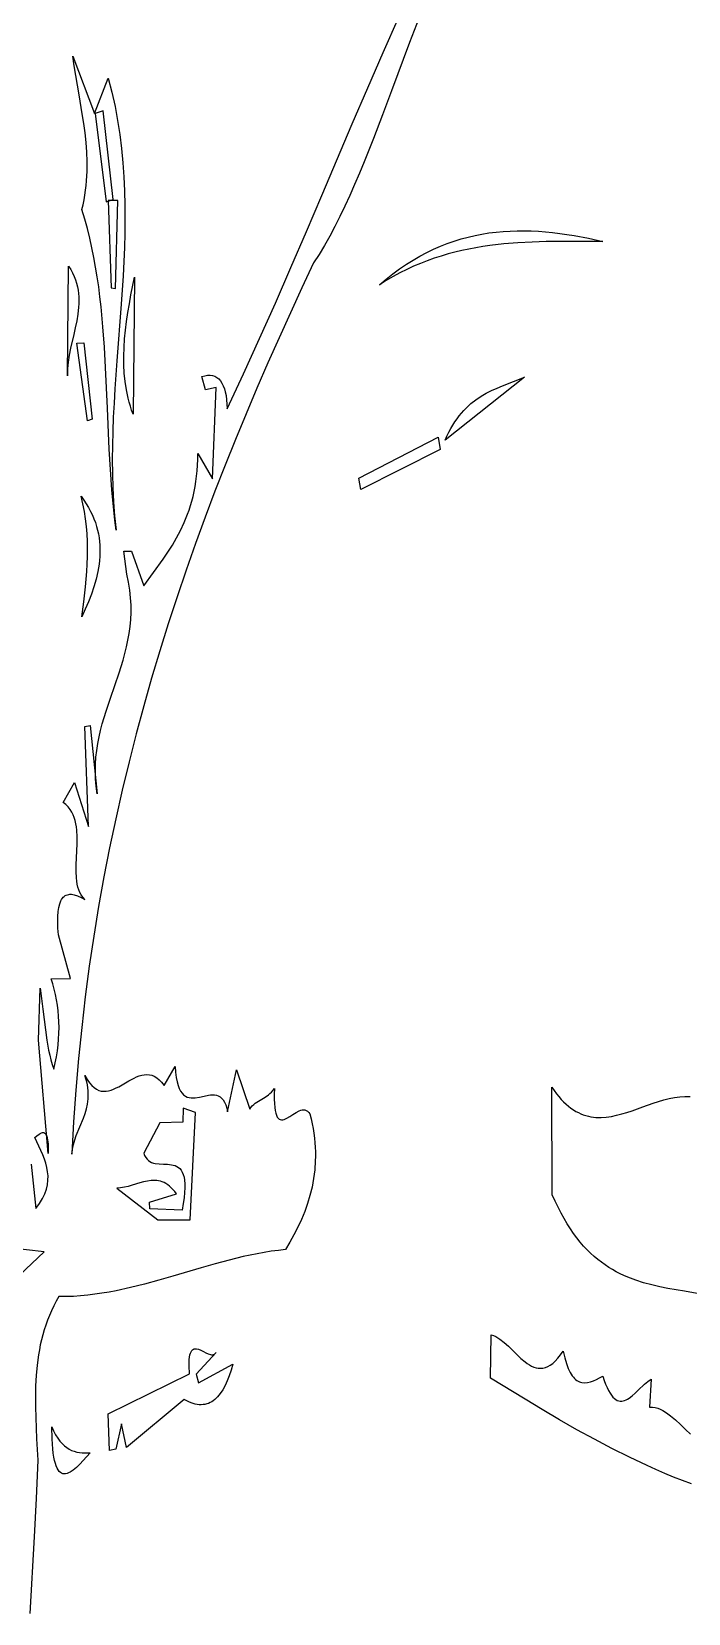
# Model space of a CAD drawing. Header units: metres. Extents: x 0 to 50, y 0 to 50.
# Drawn here: x 10.97 to 18.31, y 13.11 to 30.81 of the extents above; entities that cross this region are included whole.
import ezdxf

# ---------------------------------------------------------------- set-up
doc = ezdxf.new("R2010")
doc.units = ezdxf.units.M

msp = doc.modelspace()

# ---------------------------------------------------------------- linework, layer by layer
for points in [[(10.963456, 18.13963), (11.013172, 17.643392), (11.013172, 17.643392), (11.054536, 17.700387), (11.087749, 17.755416), (11.113357, 17.808696), (11.131902, 17.86044), (11.143929, 17.910865), (11.149981, 17.960184), (11.150604, 18.008614), (11.14634, 18.056369), (11.137733, 18.103664), (11.125328, 18.150715), (11.109669, 18.197736), (11.091299, 18.244943), (11.048604, 18.340773), (11.001595, 18.439927), (11.001595, 18.439927), (11.025566, 18.458114), (11.051374, 18.477344), (11.064456, 18.485379), (11.077383, 18.491311), (11.08995, 18.49435), (11.101953, 18.49371), (11.113187, 18.4886), (11.123446, 18.478234), (11.132528, 18.461823), (11.140225, 18.43858), (11.146335, 18.407714), (11.150651, 18.36844), (11.15297, 18.319967), (11.153086, 18.261509), (11.04265, 19.526998), (11.062965, 20.108746), (11.062965, 20.108746), (11.07916, 19.993318), (11.093119, 19.876307), (11.120458, 19.641992), (11.136902, 19.526915), (11.157239, 19.414712), (11.169346, 19.360035), (11.183, 19.306494), (11.198394, 19.254228), (11.215718, 19.203376), (11.215718, 19.203376), (11.231341, 19.272873), (11.244437, 19.341348), (11.255046, 19.408843), (11.263208, 19.475399), (11.268962, 19.541058), (11.272348, 19.60586), (11.273404, 19.669846), (11.272171, 19.733058), (11.268688, 19.795537), (11.262994, 19.857325), (11.255129, 19.918461), (11.245132, 19.978988), (11.233043, 20.038946), (11.218901, 20.098377), (11.202746, 20.157322), (11.184616, 20.215822), (11.40101, 20.216807), (11.267101, 20.706985), (11.267101, 20.706985), (11.261266, 20.782319), (11.258703, 20.850618), (11.259406, 20.911945), (11.263368, 20.966359), (11.270583, 21.01392), (11.281044, 21.054691), (11.294745, 21.08873), (11.302808, 21.103245), (11.311679, 21.1161), (11.321357, 21.127302), (11.33184, 21.13686), (11.343129, 21.144781), (11.355222, 21.151071), (11.368118, 21.15574), (11.381817, 21.158795), (11.396318, 21.160242), (11.411621, 21.16009), (11.444625, 21.155019), (11.480824, 21.143641), (11.520211, 21.126018), (11.562779, 21.102209), (11.562779, 21.102209), (11.541405, 21.126502), (11.523189, 21.152689), (11.507904, 21.180643), (11.495325, 21.210237), (11.485223, 21.241342), (11.477373, 21.273832), (11.471548, 21.307579), (11.46752, 21.342455), (11.46395, 21.415084), (11.46485, 21.4907), (11.472801, 21.64681), (11.476224, 21.725263), (11.476859, 21.802621), (11.472892, 21.877863), (11.468616, 21.914371), (11.462509, 21.949969), (11.454344, 21.984527), (11.443895, 22.017918), (11.430935, 22.050015), (11.415237, 22.080691), (11.396574, 22.109817), (11.374719, 22.137266), (11.349446, 22.162911), (11.320528, 22.186624), (11.446398, 22.409595), (11.603081, 21.918989), (11.564095, 23.038318), (11.622559, 23.049534), (11.701815, 22.283968), (11.701815, 22.283968), (11.689922, 22.369273), (11.682811, 22.45265), (11.680149, 22.534237), (11.681599, 22.614172), (11.686826, 22.692591), (11.695496, 22.769633), (11.707273, 22.845436), (11.721822, 22.920137), (11.738808, 22.993874), (11.757896, 23.066784), (11.778751, 23.139006), (11.801037, 23.210676), (11.848565, 23.352915), (11.897798, 23.494601), (11.946055, 23.636837), (11.990655, 23.780724), (12.010746, 23.853631), (12.028918, 23.927363), (12.044835, 24.002059), (12.058162, 24.077857), (12.068565, 24.154893), (12.075707, 24.233306), (12.079254, 24.313233), (12.078872, 24.394811), (12.074223, 24.47818), (12.064975, 24.563476), (12.05079, 24.650837), (12.031335, 24.7404), (11.997363, 24.999866), (12.083956, 24.999866), (12.223579, 24.610842), (12.223579, 24.610842), (12.332051, 24.760621), (12.43936, 24.910629), (12.491275, 24.987262), (12.541336, 25.065806), (12.58902, 25.146878), (12.633806, 25.231095), (12.675173, 25.319075), (12.712599, 25.411436), (12.729672, 25.459453), (12.745563, 25.508796), (12.760209, 25.559543), (12.773544, 25.611772), (12.785502, 25.665559), (12.796019, 25.720982), (12.80503, 25.778117), (12.812468, 25.837043), (12.81827, 25.897836), (12.822369, 25.960574), (12.824701, 26.025333), (12.825201, 26.092191), (12.991674, 25.807801), (13.032502, 26.830535), (12.911585, 26.803691), (12.870409, 26.95287), (12.870409, 26.95287), (12.904144, 26.962523), (12.935695, 26.967573), (12.965075, 26.968087), (12.992293, 26.964134), (13.01736, 26.955783), (13.040288, 26.943103), (13.061086, 26.926161), (13.079767, 26.905027), (13.09634, 26.87977), (13.110816, 26.850456), (13.123207, 26.817156), (13.133522, 26.779938), (13.141773, 26.73887), (13.147971, 26.694022), (13.152127, 26.64546), (13.154251, 26.593255), (13.154251, 26.593255), (13.337586, 26.982894), (13.51725, 27.376682), (13.693898, 27.77381), (13.868182, 28.173469), (14.040757, 28.57485), (14.212279, 28.977144), (14.554774, 29.781232), (14.727057, 30.181408), (14.900902, 30.579261), (15.076963, 30.97398)], [(15.297683, 30.957562), (15.195734, 30.691207), (14.993649, 30.150316), (14.892324, 29.880514), (14.790018, 29.614297), (14.686134, 29.354034), (14.633415, 29.226874), (14.580079, 29.10209), (14.526051, 28.979978), (14.471257, 28.860834), (14.415622, 28.744953), (14.359073, 28.632632), (14.301534, 28.524166), (14.242932, 28.419852), (14.183192, 28.319984), (14.12224, 28.22486), (14.12224, 28.22486), (13.991216, 27.946636), (13.861988, 27.667227), (13.734677, 27.386538), (13.609403, 27.10447), (13.486286, 26.820928), (13.365448, 26.535814), (13.247008, 26.249031), (13.131086, 25.960483), (13.017804, 25.670074), (12.907281, 25.377705), (12.799638, 25.083281), (12.694994, 24.786704), (12.593472, 24.487878), (12.49519, 24.186706), (12.400269, 23.883091), (12.30883, 23.576937), (12.220992, 23.268146), (12.136877, 22.956622), (12.056605, 22.642267), (11.980296, 22.324986), (11.90807, 22.004681), (11.840047, 21.681255), (11.776349, 21.354612), (11.717095, 21.024655), (11.662406, 20.691287), (11.612402, 20.354412), (11.567204, 20.013931), (11.526931, 19.66975), (11.491705, 19.32177), (11.461645, 18.969895), (11.436873, 18.614028), (11.417507, 18.254073)], [(11.426506, 30.536748), (11.671338, 29.895721), (11.825239, 30.290161), (11.825239, 30.290161), (11.865603, 30.132965), (11.900244, 29.975635), (11.929491, 29.81818), (11.953673, 29.660607), (11.97312, 29.502925), (11.988161, 29.345143), (11.999125, 29.187268), (12.006343, 29.02931), (12.010143, 28.871277), (12.010856, 28.713178), (12.00881, 28.555019), (12.004334, 28.396811), (11.997759, 28.238562), (11.989414, 28.080279), (11.968731, 27.763649), (11.920618, 27.130362), (11.89846, 26.813841), (11.889008, 26.655641), (11.88108, 26.497491), (11.875006, 26.339402), (11.871116, 26.18138), (11.869737, 26.023435), (11.871201, 25.865575), (11.875837, 25.707809), (11.883973, 25.550144), (11.895939, 25.392589), (11.912066, 25.235154), (11.912066, 25.235154), (11.898142, 25.34678), (11.885763, 25.458908), (11.865073, 25.684475), (11.848862, 25.911475), (11.835994, 26.139529), (11.815753, 26.597278), (11.806111, 26.826213), (11.795275, 27.054682), (11.782111, 27.282305), (11.765485, 27.508702), (11.744262, 27.733494), (11.731572, 27.845169), (11.717307, 27.9563), (11.701326, 28.06684), (11.683486, 28.176741), (11.663647, 28.285956), (11.641666, 28.394437), (11.617401, 28.502137), (11.590711, 28.609008), (11.561453, 28.715003), (11.529487, 28.820075), (11.529487, 28.820075), (11.542668, 28.874413), (11.554027, 28.92861), (11.563638, 28.982674), (11.571579, 29.036616), (11.577927, 29.090445), (11.582757, 29.144172), (11.588171, 29.251354), (11.588434, 29.358241), (11.584159, 29.464911), (11.575957, 29.571441), (11.564442, 29.677909), (11.550226, 29.784392), (11.53392, 29.890969), (11.497491, 30.104715), (11.460054, 30.319767), (11.442487, 30.427977), (11.426506, 30.536748)], [(11.676328, 29.895983), (11.800407, 28.906875), (11.879532, 28.933523), (11.76773, 29.925678), (11.676328, 29.895983)], [(11.822166, 28.921659), (11.856035, 27.943798), (11.904078, 27.939282), (11.930299, 28.923921), (11.822166, 28.921659)], [(17.35624, 28.465128), (17.35624, 28.465128), (17.039808, 28.465046), (16.881638, 28.464352), (16.723583, 28.462021), (16.565708, 28.457153), (16.408074, 28.448845), (16.250746, 28.436198), (16.093787, 28.418311), (16.015466, 28.40712), (15.937261, 28.394282), (15.85918, 28.379683), (15.781231, 28.363211), (15.703422, 28.344752), (15.625761, 28.324196), (15.548255, 28.301428), (15.470914, 28.276337), (15.393744, 28.248809), (15.316753, 28.218733), (15.23995, 28.185995), (15.163342, 28.150483), (15.086938, 28.112084), (15.010745, 28.070686), (14.934771, 28.026175), (14.859025, 27.97844), (14.859025, 27.97844), (14.93366, 28.041947), (15.008583, 28.101374), (15.083787, 28.156817), (15.159264, 28.208374), (15.235008, 28.25614), (15.311013, 28.300212), (15.387271, 28.340686), (15.463776, 28.377658), (15.54052, 28.411225), (15.617498, 28.441484), (15.694702, 28.46853), (15.772126, 28.49246), (15.849762, 28.513371), (15.927604, 28.531358), (16.005646, 28.546519), (16.08388, 28.558949), (16.162299, 28.568745), (16.240897, 28.576003), (16.319667, 28.58082), (16.398602, 28.583292), (16.477696, 28.583516), (16.556941, 28.581587), (16.636332, 28.577602), (16.71586, 28.571658), (16.795519, 28.56385), (16.875303, 28.554276), (16.955205, 28.543032), (17.035217, 28.530214), (17.195548, 28.50024), (17.35624, 28.465128)], [(11.380986, 28.188072), (11.380986, 28.188072), (11.404837, 28.14979), (11.425511, 28.111505), (11.443169, 28.073217), (11.457971, 28.034926), (11.470081, 27.996633), (11.479658, 27.958337), (11.486866, 27.920039), (11.491864, 27.881738), (11.494816, 27.843434), (11.495882, 27.805128), (11.495224, 27.76682), (11.493004, 27.728509), (11.484521, 27.651881), (11.471727, 27.575244), (11.455914, 27.498597), (11.438373, 27.421942), (11.40328, 27.268608), (11.388312, 27.191929), (11.376787, 27.115243), (11.369995, 27.038549), (11.368779, 27.0002), (11.369231, 26.961849), (11.380986, 28.188072)], [(12.117038, 28.065904), (12.102575, 26.532885), (12.102575, 26.532885), (12.086266, 26.577137), (12.071503, 26.621737), (12.058241, 26.666674), (12.046433, 26.711937), (12.026992, 26.803394), (12.012807, 26.896019), (12.003506, 26.989722), (11.998717, 27.084413), (11.998067, 27.180002), (12.001184, 27.276399), (12.007696, 27.373515), (12.017229, 27.47126), (12.029412, 27.569544), (12.043872, 27.668277), (12.060237, 27.767369), (12.078135, 27.866731), (12.117038, 28.065904)], [(11.550488, 27.328109), (11.645762, 26.47643), (11.59117, 26.456774), (11.472934, 27.326128), (11.550488, 27.328109)], [(16.481384, 26.947688), (15.591737, 26.239869), (15.591737, 26.239869), (15.612337, 26.286072), (15.633687, 26.329766), (15.655759, 26.371046), (15.678525, 26.410008), (15.701956, 26.446748), (15.726023, 26.48136), (15.750698, 26.513942), (15.775952, 26.544587), (15.801756, 26.573391), (15.828083, 26.600451), (15.882186, 26.649718), (15.938034, 26.693153), (15.995397, 26.731518), (16.054046, 26.765579), (16.113753, 26.796101), (16.174288, 26.823846), (16.235423, 26.84958), (16.358578, 26.898071), (16.481384, 26.947688)], [(15.538715, 26.136461), (14.649856, 25.687802), (14.62647, 25.814952), (15.513532, 26.274347), (15.538715, 26.136461)], [(11.521536, 25.613074), (11.521536, 25.613074), (11.551564, 25.570916), (11.579028, 25.528758), (11.603992, 25.4866), (11.62652, 25.444442), (11.646676, 25.402284), (11.664525, 25.360126), (11.68013, 25.317968), (11.693556, 25.27581), (11.704866, 25.233652), (11.714125, 25.191494), (11.721397, 25.149336), (11.726745, 25.107178), (11.730235, 25.06502), (11.731929, 25.022862), (11.731893, 24.980704), (11.73019, 24.938546), (11.726884, 24.896388), (11.722039, 24.854229), (11.707991, 24.769913), (11.688556, 24.685597), (11.664249, 24.601281), (11.635581, 24.516965), (11.603066, 24.432649), (11.567215, 24.348333), (11.528543, 24.264017), (11.528543, 24.264017), (11.549915, 24.432649), (11.568667, 24.601281), (11.582928, 24.769913), (11.587792, 24.854229), (11.590834, 24.938546), (11.591819, 25.022862), (11.590514, 25.107178), (11.586687, 25.191494), (11.580103, 25.27581), (11.57053, 25.360126), (11.557733, 25.444442), (11.54148, 25.528758), (11.521536, 25.613074)], [(11.417507, 18.254073), (11.417507, 18.254073), (11.423766, 18.308575), (11.434697, 18.36095), (11.449379, 18.411667), (11.466893, 18.461192), (11.506741, 18.558542), (11.546884, 18.65674), (11.564768, 18.707326), (11.579967, 18.759528), (11.591563, 18.813812), (11.598635, 18.870646), (11.600187, 18.900166), (11.600264, 18.930498), (11.59875, 18.961702), (11.59553, 18.993836), (11.590491, 19.026958), (11.583515, 19.061127), (11.57449, 19.096401), (11.563299, 19.132839), (11.563299, 19.132839), (11.588302, 19.088331), (11.613705, 19.051171), (11.639485, 19.020891), (11.665619, 18.997019), (11.692085, 18.979087), (11.71886, 18.966624), (11.745921, 18.959159), (11.773244, 18.956224), (11.800808, 18.957347), (11.828589, 18.962059), (11.856565, 18.96989), (11.884712, 18.980369), (11.913009, 18.993027), (11.941431, 19.007394), (11.998562, 19.039372), (12.055923, 19.072545), (12.113331, 19.103151), (12.141995, 19.116317), (12.170603, 19.12743), (12.199131, 19.136022), (12.227557, 19.141622), (12.255858, 19.14376), (12.28401, 19.141966), (12.311991, 19.13577), (12.339779, 19.124702), (12.36735, 19.108292), (12.394682, 19.08607), (12.421751, 19.057566), (12.448535, 19.022309), (12.572668, 19.232666), (12.572668, 19.232666), (12.577369, 19.168292), (12.584408, 19.11194), (12.593637, 19.063121), (12.60491, 19.021347), (12.618083, 18.986128), (12.633009, 18.956975), (12.649542, 18.933398), (12.667536, 18.914908), (12.686846, 18.901017), (12.707325, 18.891235), (12.728828, 18.885073), (12.751209, 18.882041), (12.774323, 18.881651), (12.798022, 18.883413), (12.846597, 18.891438), (12.895767, 18.9022), (12.944365, 18.911788), (12.968085, 18.914918), (12.991224, 18.916287), (13.013637, 18.915406), (13.035178, 18.911785), (13.055701, 18.904935), (13.07506, 18.894366), (13.093109, 18.879591), (13.109703, 18.860119), (13.124695, 18.835461), (13.13794, 18.805128), (13.149292, 18.768632), (13.158605, 18.725482), (13.258204, 19.195074), (13.407098, 18.754345), (13.407098, 18.754345), (13.421022, 18.774412), (13.436019, 18.792135), (13.451954, 18.807861), (13.468694, 18.821935), (13.504049, 18.846513), (13.541009, 18.86864), (13.5785, 18.891086), (13.615449, 18.916619), (13.633384, 18.93141), (13.65078, 18.948011), (13.667504, 18.966769), (13.68342, 18.98803), (13.68342, 18.98803), (13.68162, 18.924001), (13.681658, 18.867676), (13.683442, 18.81864), (13.686878, 18.776478), (13.691874, 18.740776), (13.698338, 18.711117), (13.706178, 18.687088), (13.7153, 18.668274), (13.725613, 18.654259), (13.737024, 18.644629), (13.749441, 18.638969), (13.76277, 18.636864), (13.776921, 18.637898), (13.791799, 18.641658), (13.807313, 18.647729), (13.82337, 18.655694), (13.856745, 18.675652), (13.891183, 18.698213), (13.925945, 18.720057), (13.960291, 18.737866), (13.977077, 18.74422), (13.993481, 18.748321), (14.009412, 18.749753), (14.024776, 18.748101), (14.039482, 18.742952), (14.053436, 18.733889), (14.066547, 18.720499), (14.078722, 18.702365), (14.078722, 18.702365), (14.09266, 18.647528), (14.104778, 18.593208), (14.115114, 18.539402), (14.123704, 18.486106), (14.130585, 18.433315), (14.135794, 18.381027), (14.139369, 18.329236), (14.141346, 18.27794), (14.141762, 18.227134), (14.140655, 18.176814), (14.134018, 18.077619), (14.12173, 17.980322), (14.104087, 17.884892), (14.081387, 17.791299), (14.053925, 17.699511), (14.021996, 17.609497), (13.985898, 17.521225), (13.945927, 17.434666), (13.902378, 17.349786), (13.855547, 17.266556), (13.805732, 17.184944), (13.805732, 17.184944), (13.727237, 17.176442), (13.648742, 17.165876), (13.570243, 17.153402), (13.491735, 17.139174), (13.334676, 17.106079), (13.177532, 17.067831), (13.02027, 17.025672), (12.862858, 16.980841), (12.547448, 16.888131), (12.389384, 16.842732), (12.231037, 16.799625), (12.072373, 16.76005), (11.91336, 16.725248), (11.833712, 16.710025), (11.753964, 16.696461), (11.674112, 16.68471), (11.594152, 16.674928), (11.514079, 16.66727), (11.433891, 16.66189), (11.353581, 16.658945), (11.273148, 16.658589), (11.273148, 16.658589), (11.243172, 16.606697), (11.215427, 16.554311), (11.189835, 16.501444), (11.166319, 16.448112), (11.144801, 16.394331), (11.125204, 16.340116), (11.107451, 16.285481), (11.091464, 16.230442), (11.077166, 16.175014), (11.064479, 16.119213), (11.053326, 16.063052), (11.04363, 16.006549), (11.028297, 15.892573), (11.017862, 15.777405), (11.011705, 15.661168), (11.009207, 15.543982), (11.009749, 15.425969), (11.012711, 15.30725), (11.02342, 15.068182), (11.03638, 14.827748), (11.03638, 14.827748), (11.016711, 14.399047), (10.994431, 13.970674), (10.945677, 13.114962)], [(18.453314, 16.687597), (18.269486, 16.71885), (18.085961, 16.750807), (17.994738, 16.769048), (17.904103, 16.789864), (17.814226, 16.814054), (17.725279, 16.842418), (17.63743, 16.875755), (17.593972, 16.894539), (17.550853, 16.914866), (17.508094, 16.936836), (17.465716, 16.960549), (17.423741, 16.986105), (17.382191, 17.013604), (17.341086, 17.043146), (17.300448, 17.074831), (17.260299, 17.108758), (17.220659, 17.145029), (17.18155, 17.183742), (17.142993, 17.224998), (17.10501, 17.268896), (17.067622, 17.315538), (17.03085, 17.365021), (16.994716, 17.417447), (16.95924, 17.472915), (16.924445, 17.531526), (16.890352, 17.593379), (16.856982, 17.658575), (16.824355, 17.727212), (16.792495, 17.799392), (16.785676, 19.003451), (16.785676, 19.003451), (16.812048, 18.964893), (16.838572, 18.929072), (16.865244, 18.89591), (16.892061, 18.865328), (16.919018, 18.837249), (16.946112, 18.811595), (16.97334, 18.788286), (17.000697, 18.767245), (17.02818, 18.748394), (17.055785, 18.731654), (17.083509, 18.716947), (17.111348, 18.704195), (17.139297, 18.69332), (17.167354, 18.684243), (17.195515, 18.676886), (17.223775, 18.671171), (17.252132, 18.667019), (17.280581, 18.664353), (17.337743, 18.663165), (17.39523, 18.666979), (17.453013, 18.675171), (17.511062, 18.687113), (17.569348, 18.70218), (17.62784, 18.719747), (17.68651, 18.739187), (17.804263, 18.781184), (17.92237, 18.823164), (17.981481, 18.842582), (18.040592, 18.860118), (18.099672, 18.875147), (18.158692, 18.887042), (18.217623, 18.895177), (18.276434, 18.898926), (18.335096, 18.897664)], [(12.651258, 17.627227), (12.291121, 17.641376), (12.285163, 17.714347), (12.586392, 17.807065), (12.586392, 17.807065), (12.567368, 17.83357), (12.548138, 17.857092), (12.52871, 17.87777), (12.509093, 17.895746), (12.489297, 17.911159), (12.469331, 17.924152), (12.449203, 17.934863), (12.428923, 17.943434), (12.408501, 17.950006), (12.387944, 17.954718), (12.367262, 17.957711), (12.346464, 17.959127), (12.304557, 17.957786), (12.262296, 17.95182), (12.219753, 17.942353), (12.177001, 17.930509), (12.091161, 17.904191), (12.048218, 17.891966), (12.005356, 17.881862), (11.962649, 17.875005), (11.920169, 17.872519), (12.378501, 17.518735), (12.741879, 17.518735), (12.802172, 18.717288), (12.660923, 18.766149), (12.660069, 18.610915), (12.400617, 18.601477), (12.221405, 18.263068), (12.221405, 18.263068), (12.231494, 18.236436), (12.243709, 18.214072), (12.25786, 18.195591), (12.273755, 18.18061), (12.291203, 18.168748), (12.310014, 18.15962), (12.329995, 18.152844), (12.350956, 18.148036), (12.395054, 18.142793), (12.440779, 18.140828), (12.486603, 18.139075), (12.530998, 18.134471), (12.552181, 18.130142), (12.572433, 18.12395), (12.591564, 18.115514), (12.609382, 18.104449), (12.625697, 18.090372), (12.640316, 18.072902), (12.653049, 18.051653), (12.663706, 18.026245), (12.672094, 17.996292), (12.678024, 17.961413), (12.681303, 17.921225), (12.68174, 17.875343), (12.679146, 17.823386), (12.673328, 17.764969), (12.664096, 17.699711), (12.651258, 17.627227)], [(10.830016, 16.898881), (11.106806, 17.161512), (10.71339, 17.204735)], [(18.349617, 14.563874), (18.249487, 14.601214), (18.149664, 14.64039), (18.050134, 14.681323), (17.950885, 14.723933), (17.851903, 14.768141), (17.654687, 14.861036), (17.45838, 14.959372), (17.262877, 15.062516), (17.068072, 15.169834), (16.873857, 15.280692), (16.680129, 15.394455), (16.48678, 15.51049), (16.100797, 15.746838), (16.109908, 16.230395), (16.109908, 16.230395), (16.134501, 16.222315), (16.158823, 16.211401), (16.182905, 16.197953), (16.206777, 16.182268), (16.254017, 16.145387), (16.300788, 16.103148), (16.393916, 16.012161), (16.440765, 15.968196), (16.488134, 15.928438), (16.51209, 15.910883), (16.536268, 15.895277), (16.560699, 15.881918), (16.585415, 15.871104), (16.610445, 15.863136), (16.635821, 15.858312), (16.661574, 15.85693), (16.687733, 15.85929), (16.714332, 15.86569), (16.741399, 15.87643), (16.768966, 15.891808), (16.797063, 15.912123), (16.825722, 15.937674), (16.854974, 15.968759), (16.884849, 16.005679), (16.915378, 16.048731), (16.915378, 16.048731), (16.931567, 15.974087), (16.949738, 15.909648), (16.969793, 15.854859), (16.991631, 15.809169), (17.015152, 15.772021), (17.027513, 15.756478), (17.040257, 15.742863), (17.053372, 15.731107), (17.066846, 15.721141), (17.080665, 15.712896), (17.094818, 15.706301), (17.109292, 15.701289), (17.124075, 15.697789), (17.154516, 15.695052), (17.186042, 15.697535), (17.218552, 15.704685), (17.251948, 15.715948), (17.286128, 15.73077), (17.320994, 15.748598), (17.356446, 15.768877), (17.356446, 15.768877), (17.372693, 15.721076), (17.388933, 15.678433), (17.405172, 15.640732), (17.421413, 15.60776), (17.437662, 15.579303), (17.453924, 15.555146), (17.470203, 15.535076), (17.486505, 15.518878), (17.502834, 15.506338), (17.519194, 15.497242), (17.535592, 15.491377), (17.552032, 15.488526), (17.568518, 15.488478), (17.585056, 15.491017), (17.60165, 15.49593), (17.618306, 15.503001), (17.635027, 15.512018), (17.65182, 15.522766), (17.685638, 15.548599), (17.719799, 15.578786), (17.75434, 15.611615), (17.824724, 15.678347), (17.860644, 15.708823), (17.897101, 15.735089), (17.88103, 15.422018), (17.88103, 15.422018), (17.911527, 15.421966), (17.941526, 15.417848), (17.971079, 15.409999), (18.000237, 15.398757), (18.029054, 15.384457), (18.057579, 15.367437), (18.085865, 15.348032), (18.113963, 15.326579), (18.169801, 15.278874), (18.225508, 15.227015), (18.281495, 15.173691), (18.338176, 15.121594)], [(13.030658, 16.032448), (12.808782, 15.791218), (12.834507, 15.692781), (13.218979, 15.901922), (13.218979, 15.901922), (13.199717, 15.835234), (13.17887, 15.772974), (13.156353, 15.715392), (13.132082, 15.66274), (13.105973, 15.615269), (13.077941, 15.573229), (13.047902, 15.536872), (13.015772, 15.506449), (12.998896, 15.493541), (12.981466, 15.482211), (12.963471, 15.47249), (12.9449, 15.464409), (12.925743, 15.458), (12.90599, 15.453294), (12.885629, 15.450323), (12.864651, 15.449118), (12.843044, 15.44971), (12.820799, 15.45213), (12.797904, 15.456411), (12.77435, 15.462583), (12.750125, 15.470679), (12.725219, 15.480728), (12.673323, 15.506815), (12.029884, 14.969556), (11.972394, 15.23624), (11.910921, 14.95108), (11.838405, 14.935453), (11.824929, 15.346935), (12.732801, 15.793378), (12.732801, 15.793378), (12.728707, 15.884566), (12.729016, 15.922249), (12.730785, 15.955033), (12.733928, 15.983203), (12.738362, 16.007041), (12.744003, 16.02683), (12.750765, 16.042852), (12.758565, 16.055389), (12.767319, 16.064726), (12.776942, 16.071144), (12.78735, 16.074927), (12.798459, 16.076356), (12.810185, 16.075715), (12.835149, 16.069353), (12.861569, 16.058102), (12.888771, 16.044224), (12.91608, 16.029981), (12.942824, 16.017634), (12.968327, 16.009446), (12.980403, 16.007618), (12.991916, 16.007678), (13.002783, 16.009908), (13.012918, 16.014591), (13.022238, 16.02201), (13.030658, 16.032448)], [(11.192503, 15.203448), (11.192503, 15.203448), (11.213596, 15.15582), (11.235725, 15.11338), (11.258835, 15.075855), (11.282871, 15.042972), (11.307779, 15.014456), (11.333504, 14.990034), (11.359992, 14.969434), (11.387188, 14.952382), (11.415037, 14.938604), (11.443486, 14.927827), (11.472479, 14.919778), (11.501962, 14.914184), (11.531881, 14.91077), (11.56218, 14.909264), (11.623702, 14.910882), (11.623702, 14.910882), (11.54536, 14.824999), (11.506732, 14.784777), (11.468891, 14.748501), (11.432158, 14.717772), (11.396851, 14.69419), (11.379832, 14.685578), (11.36329, 14.679354), (11.347264, 14.675716), (11.331794, 14.674865), (11.31692, 14.677), (11.302683, 14.682323), (11.289121, 14.691032), (11.276276, 14.703328), (11.264186, 14.71941), (11.252892, 14.73948), (11.242434, 14.763736), (11.232851, 14.792379), (11.224184, 14.825608), (11.216472, 14.863625), (11.209756, 14.906628), (11.204075, 14.954818), (11.19947, 15.008395), (11.195979, 15.067559), (11.192503, 15.203448)]]:
    msp.add_lwpolyline(points)

doc.saveas('drawing.dxf')
